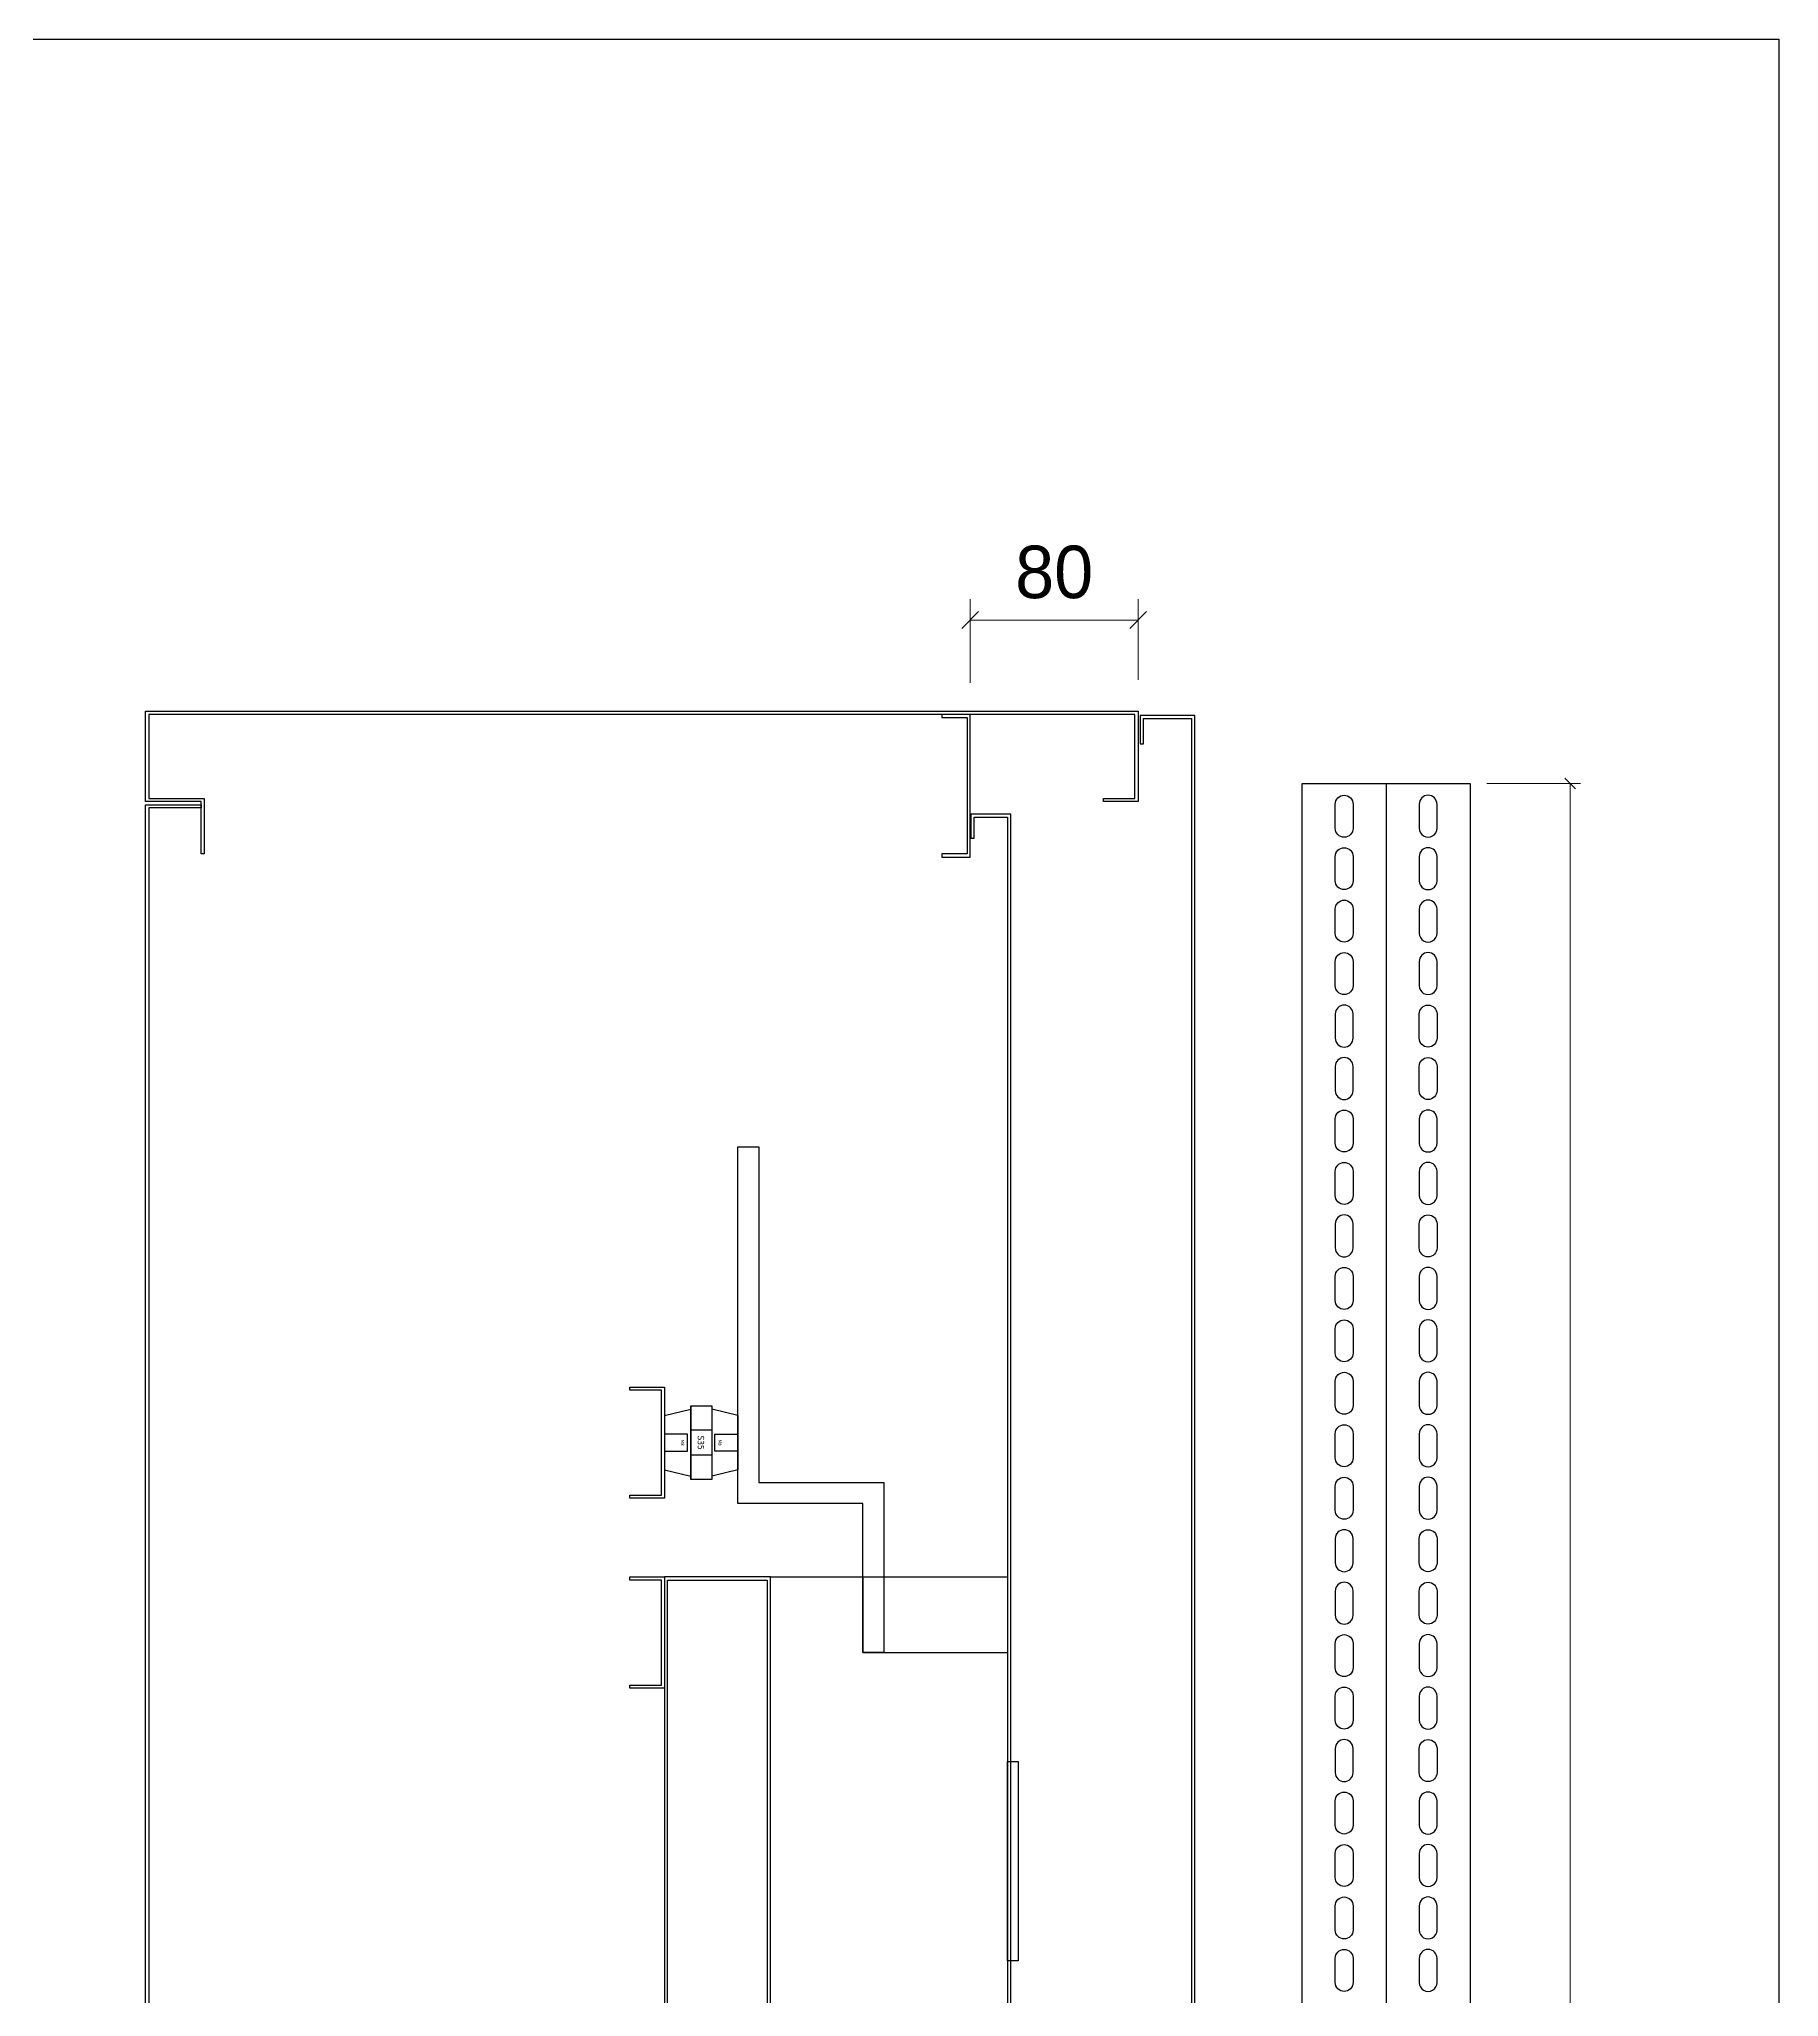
# Model space of a CAD drawing. Header units: millimetres. Extents: x 0 to 5940, y 0 to 4200.
# Drawn here: x 5111 to 5940, y 3267 to 4200 of the extents above; entities that cross this region are included whole.
import ezdxf
from ezdxf.enums import TextEntityAlignment as Align

# ---------------------------------------------------------------- set-up
doc = ezdxf.new("R2010")
doc.units = ezdxf.units.MM
doc.layers.add('CNC', color=7, linetype='Continuous')
doc.layers.add('DIM', color=253, linetype='Continuous')
doc.styles.add('Tahoma (Input Text)', font='tahoma.ttf')
doc.dimstyles.new('Dim-15', dxfattribs={"dimtxt": 15, "dimasz": 5, "dimexe": 5, "dimexo": 8, "dimgap": 5, "dimtad": 1, "dimdec": 0, "dimtxsty": 'Standard', "dimblk": 'OBLIQUE', "dimcen": 10, "dimclrd": 5, "dimclre": 5, "dimclrt": 3, "dimazin": 3, "dimtfac": 1, "dimtdec": 0, "dimtmove": 0, "dimatfit": 3, "dimldrblk": 'OBLIQUE', "dimlwd": 9, "dimlwe": 9})
doc.dimstyles.new('Dim-25', dxfattribs={"dimtxt": 25, "dimasz": 8, "dimexe": 10, "dimexo": 15, "dimgap": 10, "dimtad": 1, "dimdec": 0, "dimtxsty": 'Standard', "dimblk": 'OBLIQUE', "dimcen": 10, "dimclrd": 5, "dimclre": 5, "dimclrt": 3, "dimazin": 3, "dimtfac": 1, "dimtdec": 0, "dimtmove": 0, "dimatfit": 3, "dimldrblk": 'OBLIQUE', "dimlwd": 9, "dimlwe": 9})

# ---------------------------------------------------------------- blocks, each defined once
blk = doc.blocks.new('khungtenAsean2')
at = {"color": 7}
blk.add_lwpolyline([(0, 0), (2970, 0), (2970, -2100), (0, -2100)], close=True, dxfattribs=at)
at = {"color": 1, "style": 'Tahoma (Input Text)', "flags": 8}
for tag, p in [('#01', (137.05, -2021.28)), ('#03', (506.57, -2019.3)), ('#05', (1106.63, -2021.28)), ('#07', (1834.68, -2021.28)), ('#09', (2146.72, -2021.28)), ('#02', (98.46, -2081.28)), ('#04', (486.11, -2081.28)), ('#06', (1065.33, -2081.28)), ('#08', (1817.45, -2081.28)), ('#10', (2146.72, -2081.28))]:
    blk.add_attdef(tag, p, '', height=25, dxfattribs=at)
blk.add_attdef('#11', text='', height=25, dxfattribs=at).set_placement((2914.99, -2067.35), align=Align.CENTER)
blk = doc.blocks.new('*D15')
at = {"color": 0, "linetype": 'ByBlock', "lineweight": -2}
for p, q in [((5843.05, 3842.82), (5838.05, 3847.82)), ((5838.05, 2216.62), (5843.05, 2211.62))]:
    blk.add_line(p, q, dxfattribs=at)
at = {"layer": 'Defpoints', "color": 0, "transparency": 16777216}
for p in [(5792.85, 3845.32), (5792.85, 2214.12), (5840.55, 2214.12)]:
    blk.add_point(p, dxfattribs=at)
at = {"layer": 'DIM', "color": 5, "lineweight": 9, "transparency": 16777216}
for p, q in [((5800.85, 3845.32), (5845.55, 3845.32)), ((5840.55, 3845.32), (5840.55, 2214.12)), ((5800.85, 2214.12), (5845.55, 2214.12))]:
    blk.add_line(p, q, dxfattribs=at)
at = {"layer": 'DIM', "color": 3, "transparency": 16777216, "insert": (5827.89, 3029.72), "char_height": 15, "attachment_point": 5, "rotation": 90}
blk.add_mtext('1631', dxfattribs=at)
blk = doc.blocks.new('_Oblique')
at = {"color": 0, "linetype": 'ByBlock', "lineweight": -2}
blk.add_line((-0.5, -0.5), (0.5, 0.5), dxfattribs=at)
blk = doc.blocks.new('ovan8.5x20')
at = {"layer": 'CNC', "color": 2, "lineweight": -3}
for p, q in [((5.75, 4.25), (-5.75, 4.25)), ((-5.75, -4.25), (5.75, -4.25))]:
    blk.add_line(p, q, dxfattribs=at)
for centre, start, end in [((-5.75, 0), 90, 270), ((5.75, 0), 270, 90)]:
    blk.add_arc(centre, 4.25, start, end, dxfattribs=at)
blk = doc.blocks.new('A$C7C7436BB')
at = {"color": 7}
for p, q in [((44, 270), (44, 234)), ((44, 234), (113, 234)), ((42, 0), (42, 36)), ((42, 36), (113, 36))]:
    blk.add_line(p, q, dxfattribs=at)
for points in [[(0, 270), (113, 270), (113, 0), (0, 0)], [(113, 182), (118, 182), (118, 87), (113, 87)]]:
    blk.add_lwpolyline(points, close=True, dxfattribs=at)
blk = doc.blocks.new('su35-1')
at = {"color": 1}
for p, q in [((-13, 35), (-16, 22.5)), ((-13, 35), (13, 35)), ((13, 35), (16, 22.5)), ((-17.5, 12.5), (-17.5, 22.5)), ((-17.5, 22.5), (17.5, 22.5)), ((-16, 22.5), (16, 22.5)), ((-6, 22.5), (-6, 12.5)), ((6, 22.5), (6, 12.5)), ((17.5, 22.5), (17.5, 12.5)), ((-17.5, 12.5), (17.5, 12.5)), ((17.5, 12.5), (-17.5, 12.5)), ((-16, 12.5), (16, 12.5)), ((-13, 0), (-16, 12.5)), ((13, 0), (16, 12.5)), ((-13, 0), (13, 0))]:
    blk.add_line(p, q, dxfattribs=at)
for points in [[(-4, 35), (4, 35), (4, 24), (-4, 24)], [(-4, 0), (4, 0), (4, 11), (-4, 11)]]:
    blk.add_lwpolyline(points, close=True, dxfattribs=at)
at = {"color": 1, "width": 30.0978, "attachment_point": 5}
for s, insert, char_height in [('{\\fTahoma|b0|i0|c0|p34;S35}', (0, 17.34), 3), ('{\\fTahoma|b0|i0|c0|p34;M8}', (0, 26.4), 1.5), ('{\\fTahoma|b0|i0|c0|p34;M8}', (0, 8.6), 1.5)]:
    blk.add_mtext(s, dxfattribs=dict(at, insert=insert, char_height=char_height))
blk = doc.blocks.new('*D29')
at = {"color": 0, "linetype": 'ByBlock', "lineweight": -2}
for p, q in [((5558.66, 3927.19), (5550.66, 3919.19)), ((5630.66, 3919.19), (5638.66, 3927.19))]:
    blk.add_line(p, q, dxfattribs=at)
at = {"layer": 'Defpoints', "color": 0, "transparency": 16777216}
for p in [(5634.66, 3923.19), (5554.66, 3878.22), (5634.66, 3879.72)]:
    blk.add_point(p, dxfattribs=at)
at = {"layer": 'DIM', "color": 5, "lineweight": 9, "transparency": 16777216}
for p, q in [((5554.66, 3893.22), (5554.66, 3933.19)), ((5634.66, 3894.72), (5634.66, 3933.19)), ((5554.66, 3923.19), (5634.66, 3923.19))]:
    blk.add_line(p, q, dxfattribs=at)
at = {"layer": 'DIM', "color": 3, "transparency": 16777216, "insert": (5594.66, 3945.96), "char_height": 25, "attachment_point": 5}
blk.add_mtext('80', dxfattribs=at)

msp = doc.modelspace()

# ---------------------------------------------------------------- linework, layer by layer
at = {"color": 7}
msp.add_line((5752.85, 3845.32), (5752.85, 2214.12), dxfattribs=at)
for points in [[(5618.16, 3838.22), (5633.16, 3838.22), (5633.16, 3878.22), (5163.16, 3878.22), (5163.16, 3838.22), (5189.66, 3838.22), (5189.66, 3811.72), (5188.16, 3811.72), (5188.16, 3836.72), (5161.66, 3836.72), (5161.66, 3879.72), (5634.66, 3879.72), (5634.66, 3836.72), (5618.16, 3836.72)], [(5541.16, 3876.72), (5553.16, 3876.72), (5553.16, 3811.72), (5541.16, 3811.72), (5541.16, 3810.22), (5554.66, 3810.22), (5554.66, 3878.22), (5541.16, 3878.22)], [(5637.16, 3864.22), (5637.16, 3876.22), (5660.16, 3876.22), (5660.16, 2181.22), (5637.16, 2181.22), (5637.16, 2193.22), (5635.66, 2193.22), (5635.66, 2179.72), (5661.66, 2179.72), (5661.66, 3877.72), (5635.66, 3877.72), (5635.66, 3864.22)], [(5712.85, 3845.32), (5792.85, 3845.32), (5792.85, 2214.12), (5712.85, 2214.12)], [(5188.16, 3833.72), (5163.16, 3833.72), (5163.16, 2225.72), (5188.16, 2225.72), (5188.16, 2224.22), (5161.66, 2224.22), (5161.66, 3835.22), (5188.16, 3835.22)]]:
    msp.add_lwpolyline(points, close=True, dxfattribs=at)
at = {"color": 6}
msp.add_lwpolyline([(5556.46, 3819.22), (5556.46, 3829.22), (5572.46, 3829.22), (5572.46, 2230.22), (5556.46, 2230.22), (5556.46, 2240.22), (5554.96, 2240.22), (5554.96, 2228.72), (5573.96, 2228.72), (5573.96, 3830.72), (5554.96, 3830.72), (5554.96, 3819.22)], close=True, dxfattribs=at)
at = {"color": 1}
msp.add_lwpolyline([(5513.46, 3502.22), (5513.46, 3431.22), (5503.46, 3431.22), (5503.46, 3502.22), (5443.96, 3502.22), (5443.96, 3512.22), (5443.96, 3672.22), (5453.96, 3672.22), (5453.96, 3512.22), (5513.46, 3512.22)], close=True, dxfattribs=at)
at = {"color": 8}
for points in [[(5392.46, 3506.22), (5407.46, 3506.22), (5407.46, 3556.22), (5392.46, 3556.22), (5392.46, 3557.72), (5408.96, 3557.72), (5408.96, 3504.72), (5392.46, 3504.72)], [(5392.46, 3415.72), (5407.46, 3415.72), (5407.46, 3465.72), (5392.46, 3465.72), (5392.46, 3467.22), (5408.96, 3467.22), (5408.96, 3414.22), (5392.46, 3414.22)]]:
    msp.add_lwpolyline(points, close=True, dxfattribs=at)
for points in [[(5410.46, 3467.22), (5408.96, 3467.22), (5408.96, 3197.22), (5459.46, 3197.22), (5459.46, 3467.22), (5408.96, 3467.22)], [(5410.46, 3465.72), (5410.46, 3465.72), (5410.46, 3465.72), (5457.96, 3465.72), (5457.96, 3198.72), (5410.46, 3198.72), (5410.46, 3465.72)]]:
    msp.add_lwpolyline(points, dxfattribs=at)

# ---------------------------------------------------------------- block references
at = {"color": 7, "xscale": 2, "yscale": 2, "zscale": 2}
msp.add_blockref('khungtenAsean2', (0, 4200), dxfattribs=at)
at = {"color": 2, "rotation": 270}
msp.add_blockref('su35-1', (5408.96, 3531.22), dxfattribs=at)
at = {"color": 7}
msp.add_blockref('A$C7C7436BB', (5459.46, 3197.22), dxfattribs=at)
at = {"layer": 'CNC', "lineweight": -3, "xscale": -1}
for p, rotation in [((5732.85, 3829.72), 90), ((5732.85, 3804.72), 90), ((5732.85, 3779.72), 90), ((5732.85, 3754.72), 90), ((5772.85, 3729.72), 270), ((5772.85, 3704.72), 270), ((5732.85, 3679.72), 90), ((5732.85, 3654.72), 90), ((5772.85, 3629.72), 270), ((5732.85, 3604.72), 90), ((5732.85, 3579.72), 90), ((5732.85, 3554.72), 90), ((5732.85, 3529.72), 90), ((5732.85, 3504.72), 90), ((5772.85, 3479.72), 270), ((5772.85, 3454.72), 270), ((5732.85, 3429.72), 90), ((5732.85, 3404.72), 90), ((5772.85, 3379.72), 270), ((5732.85, 3354.72), 90), ((5732.85, 3329.72), 90), ((5732.85, 3304.72), 90), ((5732.85, 3279.72), 90)]:
    msp.add_blockref('ovan8.5x20', p, dxfattribs=dict(at, rotation=rotation))
at = {"layer": 'CNC', "lineweight": -3}
for p, rotation in [((5772.85, 3829.72), 270), ((5772.85, 3804.72), 270), ((5772.85, 3779.72), 270), ((5772.85, 3754.72), 270), ((5732.85, 3729.72), 90), ((5732.85, 3704.72), 90), ((5772.85, 3679.72), 270), ((5772.85, 3654.72), 270), ((5732.85, 3629.72), 90), ((5772.85, 3604.72), 270), ((5772.85, 3579.72), 270), ((5772.85, 3554.72), 270), ((5772.85, 3529.72), 270), ((5772.85, 3504.72), 270), ((5732.85, 3479.72), 90), ((5732.85, 3454.72), 90), ((5772.85, 3429.72), 270), ((5772.85, 3404.72), 270), ((5732.85, 3379.72), 90), ((5772.85, 3354.72), 270), ((5772.85, 3329.72), 270), ((5772.85, 3304.72), 270), ((5772.85, 3279.72), 270)]:
    msp.add_blockref('ovan8.5x20', p, dxfattribs=dict(at, rotation=rotation))

# ---------------------------------------------------------------- dimensions: what is measured, and where the dimension line sits
at = {"layer": 'DIM'}
dim = msp.add_linear_dim(base=(5634.66, 3923.19), p1=(5554.66, 3878.22), p2=(5634.66, 3879.72), dimstyle='Dim-25', dxfattribs=at)
dim.commit()
dim.dimension.update_dxf_attribs({"geometry": '*D29', "text_midpoint": (5594.66, 3945.96)})
at = {"layer": 'DIM', "color": 7}
dim = msp.add_linear_dim(base=(5840.55, 2214.12), p1=(5792.85, 3845.32), p2=(5792.85, 2214.12), angle=90, dimstyle='Dim-15', dxfattribs=at)
dim.commit()
dim.dimension.update_dxf_attribs({"geometry": '*D15', "text_midpoint": (5827.89, 3029.72)})

doc.saveas('drawing.dxf')
